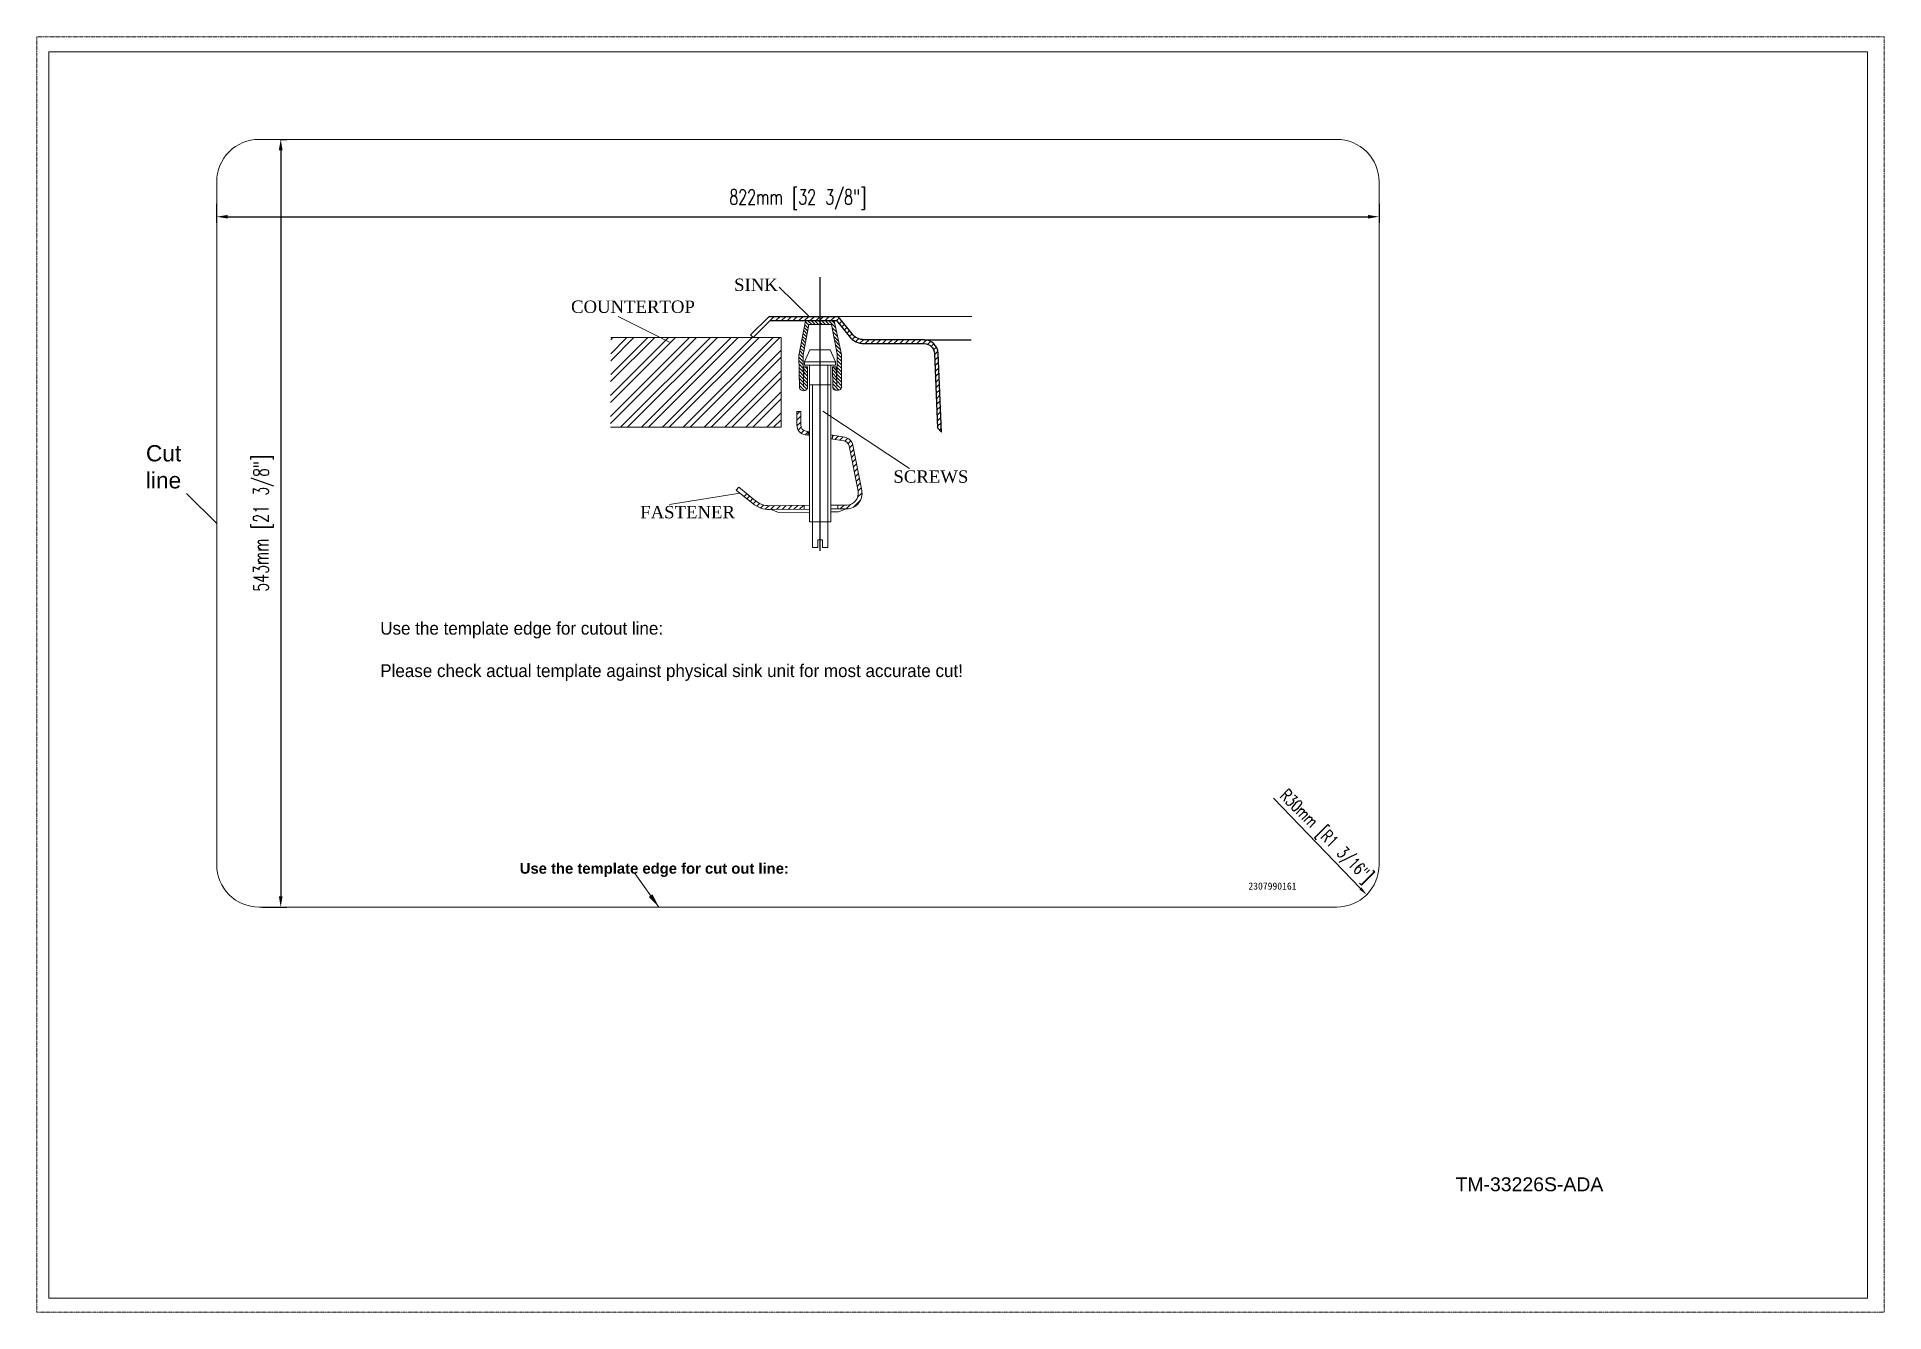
# Model space of a CAD drawing. Header units: inches. Extents: x 523 to 1829, y 536 to 1438.
import ezdxf

# ---------------------------------------------------------------- set-up
doc = ezdxf.new("R2010")
doc.units = ezdxf.units.IN
doc.header["$MEASUREMENT"] = 0
doc.linetypes.add('CENTER', pattern=[50.8, 31.75, -6.35, 6.35, -6.35])
doc.linetypes.add('PHANTOM2', pattern=[1.25, 0.625, -0.125, 0.125, -0.125, 0.125, -0.125])
doc.layers.get('Defpoints').update_dxf_attribs({"lineweight": 0})
for name, color, linetype, lineweight in [('31', 7, 'Continuous', 0), ('尺寸標注', 1, 'Continuous', 30), ('文字', 3, 'Continuous', 30), ('細實線', 1, 'Continuous', 13)]:
    doc.layers.add(name, color=color, linetype=linetype, lineweight=lineweight)
doc.layers.add('CEN', color=4, linetype='CENTER')
doc.layers.add('裝訂區域', color=6, linetype='PHANTOM2', lineweight=13, plot=False)
doc.styles.add('DIM', font='txt.shx', dxfattribs={"width": 0.7, "bigfont": 'chineset.shx'})
doc.styles.get("Standard").update_dxf_attribs({"font": 'arial.ttf'})
doc.dimstyles.new('20', dxfattribs={"dimtxt": 20, "dimasz": 10, "dimexe": 0.18, "dimexo": 0.0625, "dimgap": 0.09, "dimtad": 0, "dimtoh": 1, "dimdec": 0, "dimzin": 0, "dimdsep": 46, "dimtxsty": 'Standard', "dimcen": 20, "dimclrd": 256, "dimclre": 256, "dimadec": 0, "dimazin": 0, "dimtfac": 1, "dimtdec": 0, "dimtofl": 0, "dimtmove": 0, "dimatfit": 3, "dimfxl": 1, "dimtolj": 1, "dimtzin": 0, "dimlwd": 0, "dimlwe": 0, "dimarcsym": 0})
doc.dimstyles.new('mm+in', dxfattribs={"dimscale": 3.5, "dimtxt": 3, "dimasz": 2.2, "dimexe": 1.25, "dimexo": 0.625, "dimgap": 2, "dimtad": 1, "dimdec": 1, "dimtxsty": 'DIM', "dimcen": 0, "dimclrd": 1, "dimclre": 1, "dimclrt": 3, "dimadec": 0, "dimazin": 0, "dimtfac": 1, "dimtdec": 1, "dimtofl": 0, "dimtmove": 0, "dimatfit": 1, "dimfxl": 1, "dimlwd": -1, "dimarcsym": 0})
pattern_1 = [(45, (-135.2154, -304.7294), (-0.9782964, 0.9782964), [])]

# ---------------------------------------------------------------- blocks, each defined once
blk = doc.blocks.new('*D2')
at = {"layer": 'Defpoints', "color": 0}
for p in [(649.9, 1322.6), (1471.9, 1322.6), (1471.9, 1311.2)]:
    blk.add_point(p, dxfattribs=at)
at = {"layer": '尺寸標注', "color": 1, "lineweight": -2}
for p, q in [((649.9, 1320.4), (649.9, 1306.8)), ((1471.9, 1320.4), (1471.9, 1306.8))]:
    blk.add_line(p, q, dxfattribs=at)
at = {"layer": '尺寸標注', "color": 1}
blk.add_line((657.6, 1311.2), (1464.2, 1311.2), dxfattribs=at)
for points in [[(657.6, 1312.4), (657.6, 1309.9), (649.9, 1311.2)], [(1464.2, 1309.9), (1464.2, 1312.4), (1471.9, 1311.2)]]:
    blk.add_solid(points, dxfattribs=at)
at = {"layer": '尺寸標注', "color": 3, "lineweight": 0, "insert": (1060.9, 1323.4), "char_height": 10.5, "attachment_point": 5, "style": 'DIM'}
blk.add_mtext('822mm [32 3/8"]', dxfattribs=at)
blk = doc.blocks.new('*D3')
at = {"layer": 'Defpoints', "color": 0}
for p in [(692.7, 1365.9), (679.9, 822.8), (695.2, 822.8)]:
    blk.add_point(p, dxfattribs=at)
at = {"layer": '尺寸標注', "color": 1, "lineweight": -2}
for p, q in [((694.9, 1365.9), (699.6, 1365.9)), ((682.1, 822.8), (699.6, 822.8))]:
    blk.add_line(p, q, dxfattribs=at)
at = {"layer": '尺寸標注', "color": 1}
blk.add_line((695.2, 1358.2), (695.2, 830.5), dxfattribs=at)
for points in [[(696.5, 1358.2), (693.9, 1358.2), (695.2, 1365.9)], [(693.9, 830.5), (696.5, 830.5), (695.2, 822.8)]]:
    blk.add_solid(points, dxfattribs=at)
at = {"layer": '尺寸標注', "color": 3, "lineweight": 0, "insert": (683, 1094.4), "char_height": 10.5, "attachment_point": 5, "rotation": 90, "style": 'DIM'}
blk.add_mtext('543mm [21 3/8"]', dxfattribs=at)
blk = doc.blocks.new('A$C186945F6')
at = {"layer": '細實線'}
h = blk.add_hatch(dxfattribs=at)
h.set_pattern_fill('ANSI31', color=256, scale=0.435754)
h.set_pattern_definition(pattern_1)
h.paths.add_polyline_path([(115.94, -8.25, -0.229192), (111.84, -6.27), (107.19, -0.39), (100.96, -0.39), (100.96, -1.7), (106.56, -1.7), (110.82, -7.08, 0.229192), (115.94, -9.56), (136.37, -9.56, -0.402384), (139.85, -12.9), (140.88, -38.23), (142.25, -39.73), (141.16, -12.85, 0.402384), (136.37, -8.25)], flags=16)
h.paths.add_polyline_path([(106.56, -1.7), (110.82, -7.08, 0.229192), (115.94, -9.56), (136.37, -9.56, -0.402384), (139.85, -12.9), (140.88, -38.23), (142.25, -39.73), (141.16, -12.85, 0.402384), (136.37, -8.25), (115.94, -8.25, -0.229192), (111.84, -6.27), (107.19, -0.39), (83.45, -0.39), (77.19, -6.56), (78.11, -7.49), (83.99, -1.7)])
h = blk.add_hatch(dxfattribs=at)
h.set_pattern_fill('ANSI31', color=256, scale=0.263795, angle=90, style=0)
h.set_pattern_definition([(135, (19.709, -91.4307), (-0.592237, -0.592237), [])])
edge = h.paths.add_edge_path()
edge.add_line((97.14, -3.1), (104.87, -3.1))
edge.add_line((104.87, -3.1), (106.79, -13.21))
edge.add_line((106.79, -13.21), (106.69, -24.07))
edge.add_line((106.69, -24.07), (106.4, -17.44))
edge.add_line((106.4, -17.44), (105.22, -17.44))
edge.add_line((105.22, -17.44), (105.26, -24.52))
edge.add_spline(control_points=[(105.26, -24.52), (105.29, -24.67), (105.34, -24.99), (105.83, -25.29), (106.45, -25.5), (107.23, -25.47), (107.97, -25.22), (108.16, -24.81), (108.23, -24.67)], knot_values=[0, 0, 0, 0, 0.811826, 1.773355, 3.00837, 4.551685, 6.156277, 7.062146, 7.062146, 7.062146, 7.062146], degree=3, periodic=0)
edge.add_line((108.23, -24.67), (108.19, -13.24))
edge.add_line((108.19, -13.24), (105.77, -1.82))
edge.add_line((105.77, -1.82), (96, -1.82))
edge.add_line((96, -1.82), (93.72, -13.57))
edge.add_line((93.72, -13.57), (93.92, -24.61))
edge.add_spline(control_points=[(93.92, -24.61), (93.94, -24.72), (93.99, -25), (94.35, -25.3), (94.76, -25.53), (95.21, -25.62), (95.63, -25.56), (96.06, -25.48), (96.34, -25.17), (96.65, -24.89), (96.68, -24.6), (96.7, -24.46)], knot_values=[0, 0, 0, 0, 0.629831, 1.576076, 2.491365, 3.316757, 4.096483, 4.951874, 5.669896, 6.44991, 7.235287, 7.235287, 7.235287, 7.235287], degree=3, periodic=0)
edge.add_line((96.7, -24.46), (96.7, -17.45))
edge.add_line((96.7, -17.45), (95.4, -17.45))
edge.add_line((95.4, -17.45), (95.24, -24.27))
edge.add_line((95.24, -24.27), (95.19, -13.47))
edge.add_line((95.19, -13.47), (97.14, -3.1))
h = blk.add_hatch(dxfattribs=at)
h.set_pattern_fill('ANSI31', color=256, scale=0.435754)
h.set_pattern_definition([(45, (-274.2107, 2251.3311), (-0.9782964, 0.9782964), [])])
h.paths.add_polyline_path([(141.16, -12.85, 0.402384), (136.37, -8.25), (115.94, -8.25, -0.229192), (111.84, -6.27), (107.19, -0.39), (100.96, -0.39), (100.96, -1.7), (106.56, -1.7), (110.82, -7.08, 0.229192), (115.94, -9.56), (136.37, -9.56, -0.402384), (139.85, -12.9), (140.88, -38.23), (142.25, -39.73)])
h = blk.add_hatch(dxfattribs=at)
h.set_pattern_fill('ANSI32', color=256, scale=0.52759, style=0)
h.set_pattern_definition([(45, (19.709, -91.4307), (-3.55342, 3.55342), []), (45, (22.078, -91.4307), (-3.55342, 3.55342), [])])
h.paths.add_polyline_path([(87.71, -7.48), (29.63, -7.5), (29.59, -38.06), (87.71, -38.06)])
h = blk.add_hatch(dxfattribs=at)
h.set_pattern_fill('ANSI31', color=256, scale=0.435754)
h.set_pattern_definition(pattern_1)
h.paths.add_polyline_path([(95.98, -40.68), (96.76, -40.8), (96.96, -39.51), (96.18, -39.39, -0.370274), (94.33, -37.24), (94.33, -32.64), (93.02, -32.64), (93.02, -37.24, 0.370274)])
h.paths.add_polyline_path([(113.85, -59.86, -0.469313), (110.04, -64.54), (106.95, -64.56), (106.95, -65.87), (110.05, -65.84, 0.469313), (115.13, -59.61), (112.11, -44.17, 0.316285), (109.22, -41.39), (105.22, -40.78), (105.02, -42.07), (109.02, -42.68, -0.316285), (110.83, -44.42)])
h.paths.add_polyline_path([(83.68, -64.77, -0.17424), (78.95, -63.12), (75.97, -60.7), (75.08, -61.66), (78.12, -64.13, 0.17424), (83.69, -66.08), (95.49, -65.97), (95.49, -64.66)])
for p, q in [((136.37, -8.25), (152.4, -8.25)), ((96.96, -39.51), (96.76, -40.8)), ((105.22, -40.78), (105.02, -42.07))]:
    blk.add_line(p, q)
blk.add_lwpolyline([(142.25, -39.73), (141.16, -12.85, 0.402384), (136.37, -8.25), (115.94, -8.25, -0.229192), (111.84, -6.27), (107.19, -0.39), (83.45, -0.39), (77.19, -6.56), (78.11, -7.49), (83.99, -1.7), (106.56, -1.7), (110.82, -7.08, 0.229192), (115.94, -9.56), (136.37, -9.56, -0.402384), (139.85, -12.9), (140.88, -38.23)], format="xyb", close=True)
at = {"layer": '31'}
for p, q in [((96, -1.82), (93.72, -13.57)), ((97.14, -3.1), (95.19, -13.47)), ((96, -1.82), (105.77, -1.82)), ((97.14, -3.1), (104.87, -3.1)), ((104.87, -3.1), (106.79, -13.21)), ((105.77, -1.82), (108.19, -13.24)), ((107.16, -0.35), (152.65, -0.35)), ((29.63, -7.5), (87.71, -7.48)), ((87.71, -7.48), (87.71, -38.06)), ((95.65, -15.76), (97.41, -11.68)), ((97.41, -11.68), (104.42, -11.68)), ((104.42, -11.68), (106.19, -15.79)), ((93.72, -13.57), (93.92, -24.61)), ((95.19, -13.47), (95.24, -24.27)), ((95.4, -17.45), (95.24, -24.27)), ((95.4, -17.45), (96.7, -17.45)), ((106.19, -15.79), (95.65, -15.76)), ((95.65, -15.76), (95.65, -16.94)), ((95.65, -16.94), (106.19, -16.94)), ((96.7, -17.45), (96.7, -24.46)), ((97.31, -16.94), (97.31, -70.29)), ((103.59, -16.94), (103.59, -79)), ((104.6, -16.94), (104.6, -70.29)), ((106.4, -17.44), (105.22, -17.44)), ((105.22, -17.44), (105.26, -24.52)), ((106.19, -16.94), (106.19, -15.79)), ((106.69, -24.07), (106.4, -17.44)), ((106.79, -13.21), (106.69, -24.07)), ((108.19, -13.24), (108.23, -24.67)), ((97.31, -23.61), (104.61, -23.6)), ((98.32, -23.61), (98.32, -79)), ((87.71, -38.06), (29.59, -38.06)), ((75.97, -60.7), (75.09, -61.65)), ((95.49, -64.65), (95.49, -65.96)), ((97.31, -70.29), (97.31, -65.96)), ((106.95, -64.56), (106.95, -65.87)), ((97.31, -70.29), (104.6, -70.29)), ((98.32, -79), (100.16, -79)), ((100.16, -79), (100.16, -76.46)), ((100.16, -76.46), (101.75, -76.46)), ((101.75, -76.46), (101.75, -79)), ((101.75, -79), (103.59, -79))]:
    blk.add_line(p, q, dxfattribs=at)
for points in [[(97.31, -39.56), (96.18, -39.39, -0.370274), (94.33, -37.24), (94.33, -32.64), (93.02, -32.64), (93.02, -37.24, 0.370274), (95.98, -40.68), (97.31, -40.89)], [(104.6, -65.89), (110.05, -65.84, 0.469313), (115.13, -59.61), (112.11, -44.17, 0.316285), (109.22, -41.39), (104.6, -40.68)], [(104.6, -42.01), (109.02, -42.68, -0.316285), (110.83, -44.42), (113.85, -59.86, -0.469313), (110.04, -64.54), (104.6, -64.58)], [(97.31, -64.65), (83.68, -64.77, -0.17424), (78.95, -63.12), (73.21, -58.46), (72.38, -59.48), (78.12, -64.13, 0.17424), (83.69, -66.08), (97.31, -65.96)]]:
    blk.add_lwpolyline(points, format="xyb", dxfattribs=at)
for points in [[(84.24, -66.07), (86.75, -67.05), (97.31, -66.96)], [(104.6, -66.89), (107.21, -66.87), (109.83, -65.85)]]:
    blk.add_lwpolyline(points, dxfattribs=at)
for points, knots in [([(93.92, -24.61), (93.94, -24.72), (93.99, -25), (94.35, -25.3), (94.76, -25.53), (95.21, -25.62), (95.63, -25.56), (96.06, -25.48), (96.34, -25.17), (96.65, -24.89), (96.68, -24.6), (96.7, -24.46)], [0, 0, 0, 0, 0.332293, 0.831522, 1.31442, 1.749889, 2.161264, 2.61256, 2.991381, 3.402909, 3.817267, 3.817267, 3.817267, 3.817267]), ([(108.23, -24.67), (108.16, -24.81), (107.97, -25.22), (107.23, -25.47), (106.45, -25.5), (105.83, -25.29), (105.34, -24.99), (105.29, -24.67), (105.26, -24.52)], [0, 0, 0, 0, 0.477928, 1.324495, 2.138732, 2.790314, 3.297607, 3.725919, 3.725919, 3.725919, 3.725919])]:
    blk.add_open_spline(points, degree=3, knots=knots, dxfattribs=at)
at = {"layer": 'CEN', "ltscale": 10}
blk.add_line((100.96, -80.11), (100.96, 13.11), dxfattribs=at)
at = {"layer": '細實線'}
for p, q in [((97.03, -0.05), (86.95, 9.62)), ((49.6, -9.06), (32.17, -0.33)), ((101.88, -32.59), (131.41, -52.06)), ((73.6, -60.46), (49.67, -64.38))]:
    blk.add_line(p, q, dxfattribs=at)
at = {"layer": '31', "char_height": 4.2207, "attachment_point": 1}
for s, insert, width in [('{\\fTimes New Roman|b0|i0|c0|p18;\\P\\PSINK', (71.65, 26.66), 76.8365), ('{\\fTimes New Roman|b0|i0|c0|p18;\\P\\PCOUNTERTOP\\P }', (16.13, 19.19), 76.8365), ('{\\fTimes New Roman|b0|i0|c0|p18;SCREWS', (125.92, -52.73), 26.0811), ('{\\fTimes New Roman|b0|i0|c0|p18;FASTENER', (39.7, -64.86), 15.6719)]:
    blk.add_mtext(s, dxfattribs=dict(at, insert=insert, width=width))

msp = doc.modelspace()

# ---------------------------------------------------------------- linework, layer by layer
at = {"color": 1, "lineweight": 0}
msp.add_line((1458.7, 836.09), (1397.29, 899.98), dxfattribs=at)
at = {"lineweight": 0}
msp.add_lwpolyline([(531.31, 1427.87), (1817.42, 1427.87), (1817.42, 546.38), (531.31, 546.38)], close=True, dxfattribs=at)
msp.add_lwpolyline([(1441.94, 1365.88), (679.94, 1365.88, 0.4142136), (649.94, 1335.88), (649.94, 852.84, 0.4142136), (679.94, 822.84), (1441.94, 822.84, 0.4142136), (1471.94, 852.84), (1471.94, 1335.88, 0.4142136)], format="xyb", close=True, dxfattribs=at)
at = {"color": 1, "lineweight": 0}
msp.add_solid([(1459.45, 836.83), (1457.96, 835.35), (1463.15, 831.63)], dxfattribs=at)
at = {"layer": '31', "lineweight": 0}
msp.add_line((649.94, 1094.31), (628.55, 1115.46), dxfattribs=at)
at = {"layer": '裝訂區域', "lineweight": 0}
msp.add_lwpolyline([(522.82, 536.44), (1829.03, 536.44), (1829.03, 1438.35), (522.82, 1438.35)], close=True, dxfattribs=at)

# ---------------------------------------------------------------- block references
at = {"lineweight": 0, "xscale": 2.076359999999999, "yscale": 2.076359999999999, "zscale": 2.076359999999999}
msp.add_blockref('A$C186945F6', (867.05, 1241.29), dxfattribs=at)

# ---------------------------------------------------------------- texts
at = {"color": 3, "lineweight": 0, "insert": (1433.8, 872.41), "char_height": 8.75, "attachment_point": 5, "rotation": 314.89467, "style": 'DIM'}
msp.add_mtext('R30mm [R1 3/16"]', dxfattribs=at)
at = {"layer": '31', "lineweight": 0, "insert": (599.9, 1149.6), "char_height": 11.471, "width": 14.9247, "attachment_point": 1}
msp.add_mtext('Cut line', dxfattribs=at)
at = {"layer": '文字', "lineweight": 0}
for s, insert, char_height, width, attachment_point in [('{\\fUtsaah|b0|i0|c0|p34;Use the template edge for cutout line:\\P\\PPlease check actual template against physical sink unit for most accurate cut!\\P\\P  \\P\\W5.15971;  }                                        {\\fUtsaah|b0|i0|c0|p34;     \\fTimes New Roman|b0|i0|c0|p18; }', (765.58, 1024.59), 9, 650.6882, 1), ('{\\fArial|b1|i0|c163|p34;Use the template edge for cut out line:\\P }', (864.25, 853.99), 7.4999, 380.5983, 1), ('{\\fNSimSun|b0|i0|c0|p49;2307990161}', (1396.54, 840.26), 5, 277.7913, 2), ('{\\fArial|b0|i0|c0|p34;TM-33226S-ADA }', (1578.23, 631.74), 9.8297, 92.2133, 2)]:
    msp.add_mtext(s, dxfattribs=dict(at, insert=insert, char_height=char_height, width=width, attachment_point=attachment_point))

# ---------------------------------------------------------------- dimensions: what is measured, and where the dimension line sits
at = {"layer": '尺寸標注', "lineweight": 0}
dim = msp.add_linear_dim(base=(695.21, 822.84), p1=(692.71, 1365.88), p2=(679.94, 822.84), angle=90, dimstyle='mm+in', override={"dimdec": 1, "dimpost": 'mm'}, dxfattribs=at)
dim.commit()
dim.dimension.update_dxf_attribs({"geometry": '*D3', "text_midpoint": (682.96, 1094.36)})
dim = msp.add_linear_dim(base=(1471.94, 1311.16), p1=(649.94, 1322.62), p2=(1471.94, 1322.62), dimstyle='mm+in', override={"dimpost": 'mm'}, dxfattribs=at)
dim.commit()
dim.dimension.update_dxf_attribs({"geometry": '*D2', "text_midpoint": (1060.94, 1323.41)})

# ---------------------------------------------------------------- leaders
at = {"layer": '文字', "lineweight": 0}
msp.add_leader([(962.65, 822.84), (945.76, 846.44)], dimstyle='20', dxfattribs=at)

doc.saveas('drawing.dxf')
